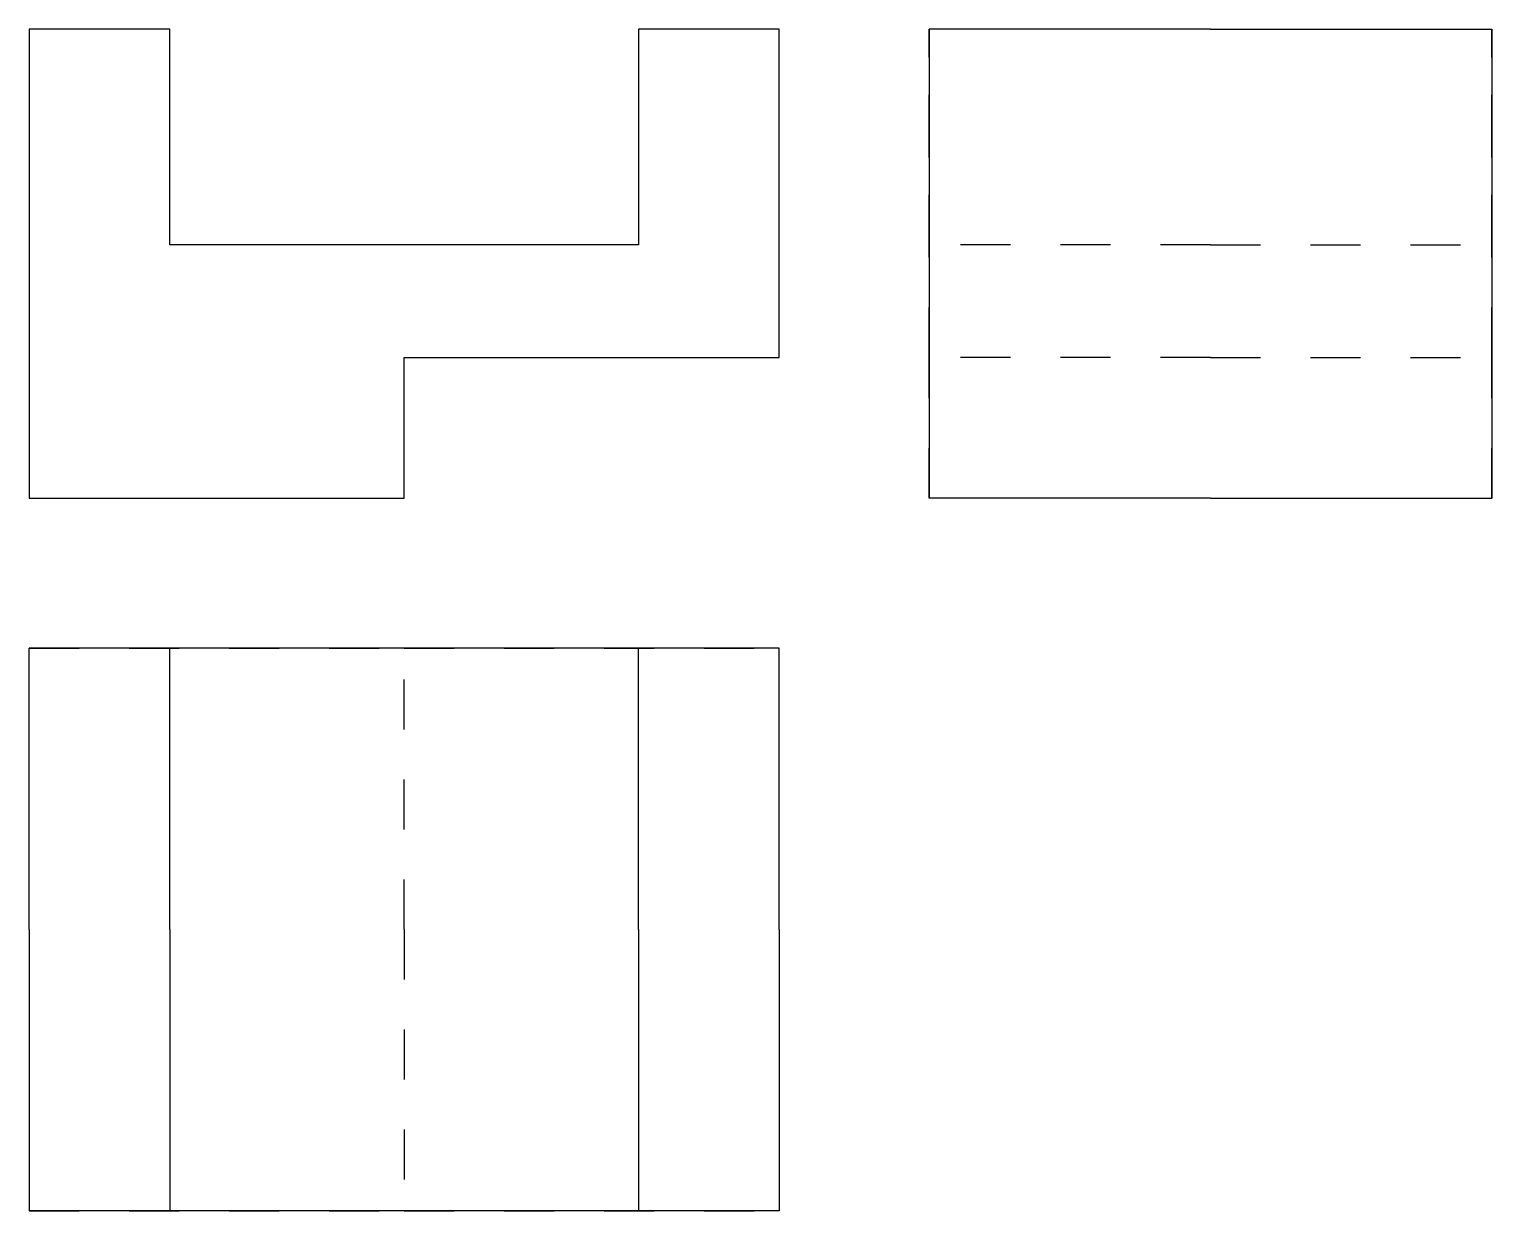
# Model space of a CAD drawing. Extents: x 0 to 2.92, y 0 to 2.36.
import ezdxf

# ---------------------------------------------------------------- set-up
doc = ezdxf.new("R2010")
doc.units = 0
doc.linetypes.add('HIDDEN', pattern=[0.075, 0.050025, -0.024975])
for name, color, linetype in [('FRONT', 7, 'CONTINUOUS'), ('LEFT', 7, 'CONTINUOUS'), ('LEFT_HID', 7, 'HIDDEN'), ('TOP', 7, 'CONTINUOUS'), ('TOP_HID', 7, 'HIDDEN')]:
    doc.layers.add(name, color=color, linetype=linetype)

msp = doc.modelspace()

# ---------------------------------------------------------------- linework, layer by layer
at = {"layer": 'FRONT'}
for p, q in [((0, 2.3625), (0, 1.425)), ((0.28125, 2.3625), (0, 2.3625)), ((0.28125, 1.93125), (0.28125, 2.3625)), ((1.5, 2.3625), (1.21875, 2.3625)), ((1.21875, 2.3625), (1.21875, 1.93125)), ((1.5, 1.70625), (1.5, 2.3625)), ((1.21875, 1.93125), (0.28125, 1.93125)), ((0.75, 1.425), (0.75, 1.70625)), ((0.75, 1.70625), (1.5, 1.70625)), ((0, 1.425), (0.75, 1.425))]:
    msp.add_line(p, q, dxfattribs=at)
at = {"layer": 'LEFT'}
for p, q in [((2.3625, 2.3625), (1.8, 2.3625)), ((1.8, 2.3625), (1.8, 1.425)), ((2.3625, 2.3625), (2.925, 2.3625)), ((2.925, 2.3625), (2.925, 1.425)), ((2.3625, 1.425), (1.8, 1.425)), ((2.3625, 1.425), (2.925, 1.425))]:
    msp.add_line(p, q, dxfattribs=at)
at = {"layer": 'LEFT_HID', "linetype": 'HIDDEN'}
for p, q in [((1.8, 1.70625), (1.8, 2.3625)), ((1.8, 2.3625), (1.8, 1.93125)), ((1.8, 1.93125), (1.8, 2.3625)), ((2.925, 1.70625), (2.925, 2.3625)), ((2.925, 2.3625), (2.925, 1.93125)), ((2.925, 1.93125), (2.925, 2.3625)), ((2.3625, 1.93125), (1.8, 1.93125)), ((2.3625, 1.93125), (1.8, 1.93125)), ((2.3625, 1.93125), (2.925, 1.93125)), ((2.3625, 1.93125), (2.925, 1.93125)), ((1.8, 1.425), (1.8, 1.70625)), ((2.3625, 1.70625), (1.8, 1.70625)), ((2.3625, 1.70625), (1.8, 1.70625)), ((2.3625, 1.70625), (2.925, 1.70625)), ((2.3625, 1.70625), (2.925, 1.70625)), ((2.925, 1.425), (2.925, 1.70625))]:
    msp.add_line(p, q, dxfattribs=at)
at = {"layer": 'TOP'}
for p, q in [((0, 0.5625), (0, 1.125)), ((0.28125, 1.125), (0, 1.125)), ((1.21875, 1.125), (0.28125, 1.125)), ((0.28125, 0.5625), (0.28125, 1.125)), ((1.5, 1.125), (1.21875, 1.125)), ((1.21875, 0.5625), (1.21875, 1.125)), ((1.5, 0.5625), (1.5, 1.125)), ((0, 0.5625), (0, 0)), ((0.28125, 0.5625), (0.28125, 0)), ((1.21875, 0.5625), (1.21875, 0)), ((1.5, 0.5625), (1.5, 0)), ((0.28125, 0), (0, 0)), ((1.21875, 0), (0.28125, 0)), ((1.5, 0), (1.21875, 0))]:
    msp.add_line(p, q, dxfattribs=at)
at = {"layer": 'TOP_HID', "linetype": 'HIDDEN'}
for p, q in [((0, 1.125), (0.75, 1.125)), ((0.75, 0.5625), (0.75, 1.125)), ((0.75, 0.5625), (0.75, 1.125)), ((0.75, 1.125), (1.5, 1.125)), ((0.75, 0.5625), (0.75, 0)), ((0.75, 0.5625), (0.75, 0)), ((0, 0), (0.75, 0)), ((0.75, 0), (1.5, 0))]:
    msp.add_line(p, q, dxfattribs=at)

doc.saveas('drawing.dxf')
